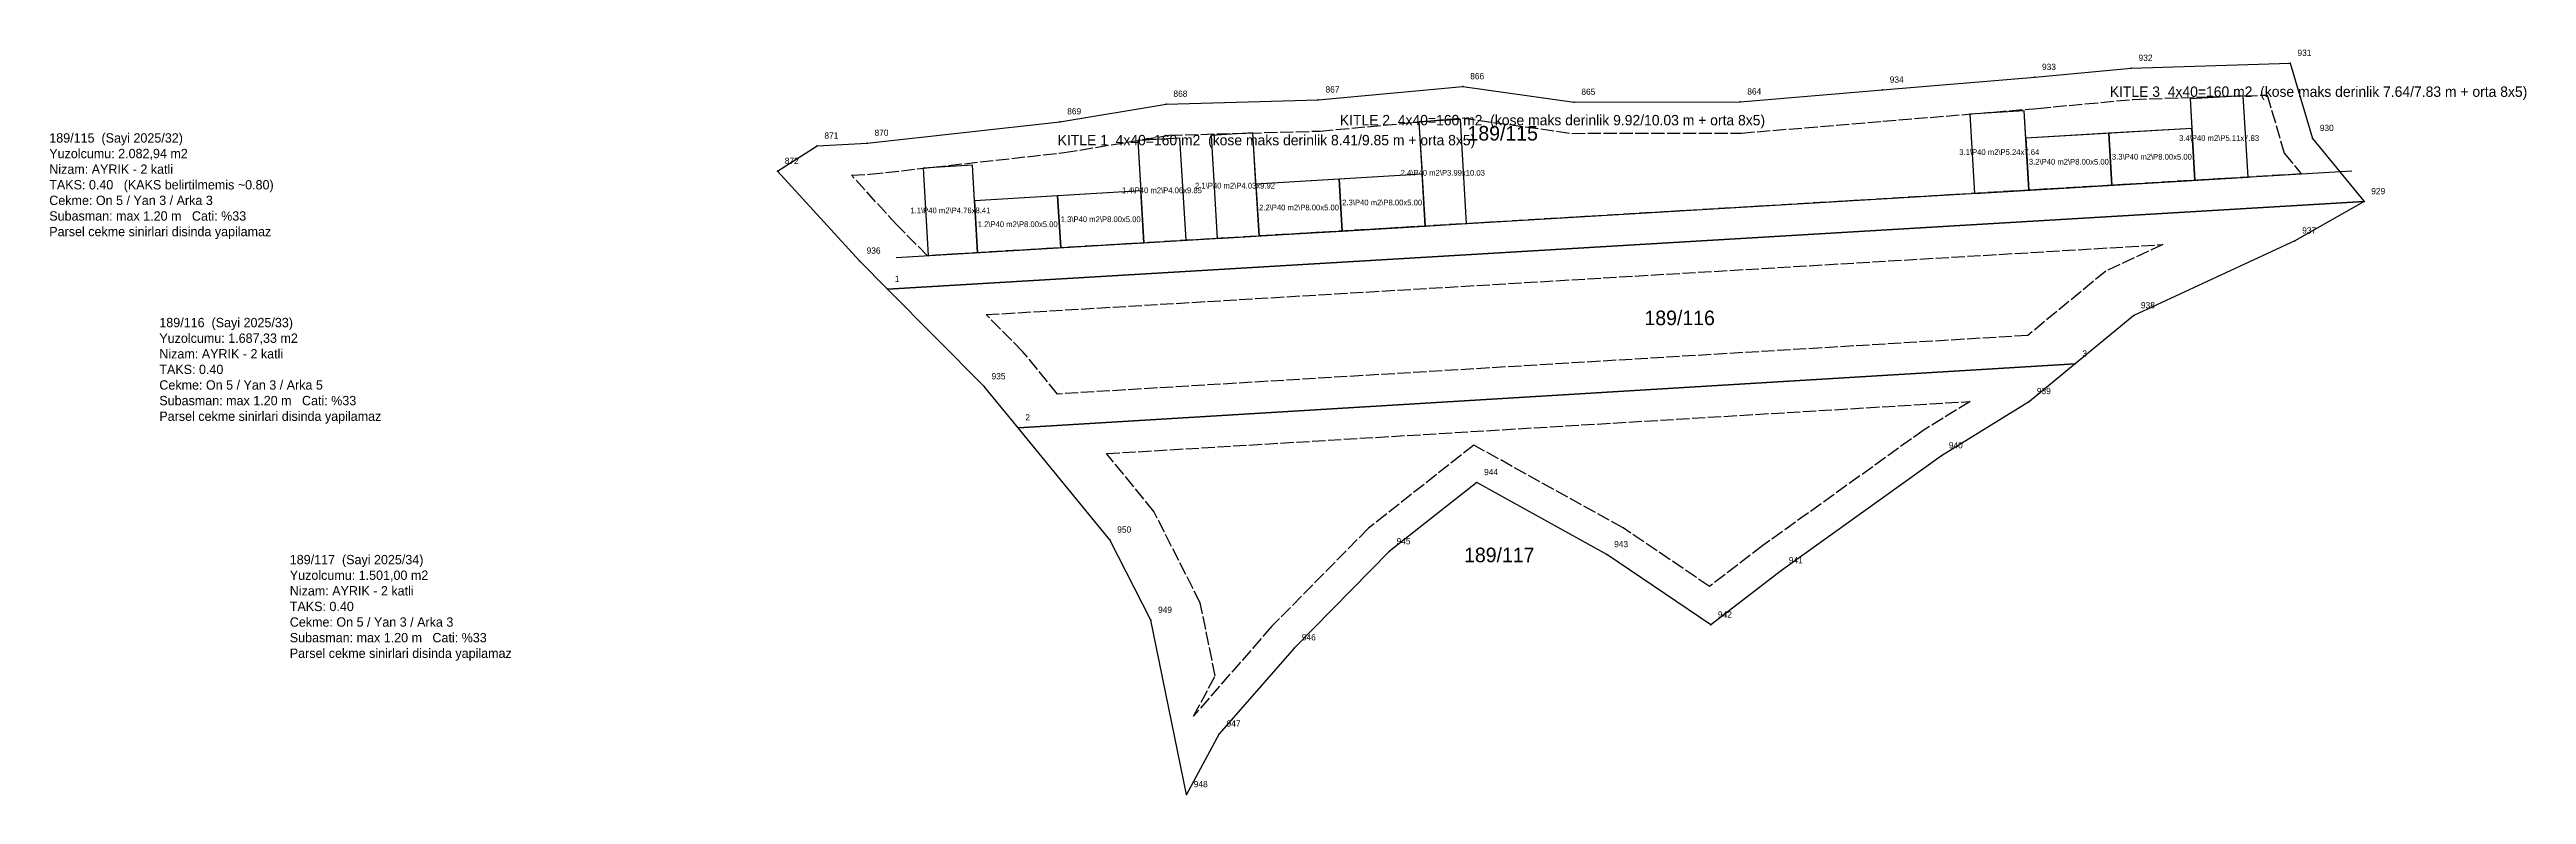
# Model space of a CAD drawing. Header units: metres. Extents: x 566327 to 566565, y 4178520 to 4178592.
import ezdxf
from ezdxf.enums import TextEntityAlignment as Align

# ---------------------------------------------------------------- set-up
doc = ezdxf.new("R2010")
doc.units = ezdxf.units.M
doc.linetypes.add('DASHED', pattern=[1.524, 1.27, -0.254])
for name, color, linetype in [('ADA_SINIR', 5, 'Continuous'), ('BINA_115', 1, 'Continuous'), ('BINA_NO_115', 7, 'Continuous'), ('CEKME_ASIMI_115', 1, 'Continuous'), ('CEKME_MESAFESI', 2, 'Continuous'), ('GUNEY_CEKME_115', 4, 'Continuous'), ('IMAR_NOTU', 4, 'Continuous'), ('KITLE_115', 6, 'Continuous'), ('NOKTA', 7, 'Continuous'), ('NOKTA_NO', 8, 'Continuous'), ('PARSEL_BOLME', 1, 'Continuous'), ('PARSEL_NO', 6, 'Continuous'), ('PARSEL_SINIR', 3, 'Continuous')]:
    doc.layers.add(name, color=color, linetype=linetype)

msp = doc.modelspace()

# ---------------------------------------------------------------- linework, layer by layer
at = {"layer": 'ADA_SINIR'}
msp.add_lwpolyline([(566396.58, 4178580.33), (566400.39, 4178582.76), (566405.21, 4178583.03), (566423.73, 4178585.09), (566433.94, 4178586.78), (566448.56, 4178587.19), (566462.47, 4178588.47), (566473.15, 4178586.97), (566489.1, 4178587), (566502.79, 4178588.14), (566517.43, 4178589.36), (566526.71, 4178590.24), (566541.99, 4178590.72), (566544.13, 4178583.49), (566549.08, 4178577.42), (566542.44, 4178573.64), (566526.94, 4178566.45), (566521.31, 4178561.81), (566516.94, 4178558.2), (566508.47, 4178552.98), (566493.09, 4178541.93), (566486.28, 4178536.71), (566476.3, 4178543.48), (566463.8, 4178550.41), (566455.39, 4178543.76), (566446.28, 4178534.52), (566439.05, 4178526.23), (566435.89, 4178520.41), (566432.46, 4178537.17), (566428.54, 4178544.88), (566419.7, 4178555.67), (566416.46, 4178559.62), (566407.16, 4178568.98), (566404.45, 4178571.7)], close=True, dxfattribs=at)
at = {"layer": 'BINA_115'}
for points in [[(566511.63, 4178578.2), (566516.86, 4178578.51), (566516.41, 4178586.14), (566511.18, 4178585.82)], [(566532.83, 4178579.46), (566537.93, 4178579.76), (566537.47, 4178587.58), (566532.37, 4178587.28)], [(566438.84, 4178573.87), (566442.87, 4178574.11), (566442.28, 4178584.01), (566438.25, 4178583.77)], [(566458.84, 4178575.06), (566462.82, 4178575.3), (566462.23, 4178585.31), (566458.24, 4178585.07)], [(566516.86, 4178578.51), (566524.85, 4178578.98), (566524.55, 4178583.98), (566516.56, 4178583.5)], [(566524.85, 4178578.98), (566532.83, 4178579.46), (566532.54, 4178584.45), (566524.55, 4178583.98)], [(566431.79, 4178573.45), (566435.85, 4178573.69), (566435.26, 4178583.52), (566431.21, 4178583.28)], [(566411.07, 4178572.22), (566415.82, 4178572.5), (566415.32, 4178580.9), (566410.58, 4178580.61)], [(566442.87, 4178574.11), (566450.85, 4178574.58), (566450.56, 4178579.57), (566442.57, 4178579.1)], [(566450.85, 4178574.58), (566458.84, 4178575.06), (566458.54, 4178580.05), (566450.56, 4178579.57)], [(566415.82, 4178572.5), (566423.81, 4178572.98), (566423.51, 4178577.97), (566415.53, 4178577.49)], [(566423.81, 4178572.98), (566431.79, 4178573.45), (566431.5, 4178578.44), (566423.51, 4178577.97)]]:
    msp.add_lwpolyline(points, close=True, dxfattribs=at)
at = {"layer": 'CEKME_ASIMI_115'}
for points in [[(566458.24, 4178585.07), (566458.32, 4178585.08), (566458.24, 4178585.07), (566458.24, 4178585.07)], [(566410.58, 4178580.61), (566410.67, 4178580.62), (566410.58, 4178580.61), (566410.58, 4178580.61)]]:
    msp.add_lwpolyline(points, close=True, dxfattribs=at)
at = {"layer": 'CEKME_MESAFESI', "linetype": 'DASHED'}
for points in [[(566405.46, 4178580.04), (566424.14, 4178582.12), (566434.23, 4178583.79), (566448.74, 4178584.19), (566462.4, 4178585.45), (566472.94, 4178583.97), (566489.23, 4178584), (566502.83, 4178585.13), (566517.7, 4178586.37), (566526.9, 4178587.24), (566539.77, 4178587.65), (566541.42, 4178582.06), (566543.05, 4178580.07), (566411, 4178572.21), (566408.07, 4178575.15), (566403.7, 4178579.94), (566405.46, 4178580.04)], [(566423.51, 4178558.91), (566420.17, 4178562.98), (566416.63, 4178566.54), (566529.75, 4178573.27), (566524.25, 4178570.72), (566516.76, 4178564.54), (566423.51, 4178558.91)], [(566486.17, 4178540.41), (566477.87, 4178546.04), (566463.51, 4178554), (566453.38, 4178546), (566444.08, 4178536.56), (566436.57, 4178527.95), (566438.66, 4178531.8), (566437.22, 4178538.83), (566432.75, 4178547.63), (566428.21, 4178553.18), (566511.21, 4178558.19), (566506.81, 4178555.48), (566491.3, 4178544.34), (566486.17, 4178540.41)]]:
    msp.add_lwpolyline(points, close=True, dxfattribs=at)
at = {"layer": 'GUNEY_CEKME_115'}
msp.add_line((566407.98, 4178572.03), (566547.9, 4178580.36), dxfattribs=at)
at = {"layer": 'KITLE_115'}
for points in [[(566511.63, 4178578.2), (566537.93, 4178579.76), (566537.47, 4178587.58), (566532.37, 4178587.28), (566532.54, 4178584.45), (566516.56, 4178583.5), (566516.41, 4178586.14), (566511.18, 4178585.82)], [(566438.84, 4178573.87), (566462.82, 4178575.3), (566462.23, 4178585.31), (566458.24, 4178585.07), (566458.54, 4178580.05), (566442.57, 4178579.1), (566442.28, 4178584.01), (566438.25, 4178583.77)], [(566411.07, 4178572.22), (566435.85, 4178573.69), (566435.26, 4178583.52), (566431.21, 4178583.28), (566431.5, 4178578.44), (566415.53, 4178577.49), (566415.32, 4178580.9), (566410.58, 4178580.61)]]:
    msp.add_lwpolyline(points, close=True, dxfattribs=at)
at = {"layer": 'NOKTA'}
for p in [(566462.47, 4178588.47), (566517.43, 4178589.36), (566526.71, 4178590.24), (566541.99, 4178590.72), (566433.94, 4178586.78), (566448.56, 4178587.19), (566473.15, 4178586.97), (566489.1, 4178587), (566502.79, 4178588.14), (566423.73, 4178585.09), (566400.39, 4178582.76), (566405.21, 4178583.03), (566544.13, 4178583.49), (566396.58, 4178580.33), (566549.08, 4178577.42), (566542.44, 4178573.64), (566404.45, 4178571.7), (566407.16, 4178568.98), (566526.94, 4178566.45), (566521.31, 4178561.81), (566416.46, 4178559.62), (566516.94, 4178558.2), (566419.7, 4178555.67), (566508.47, 4178552.98), (566463.8, 4178550.41), (566428.54, 4178544.88), (566455.39, 4178543.76), (566476.3, 4178543.48), (566493.09, 4178541.93), (566432.46, 4178537.17), (566486.28, 4178536.71), (566446.28, 4178534.52), (566439.05, 4178526.23), (566435.89, 4178520.41)]:
    msp.add_point(p, dxfattribs=at)
at = {"layer": 'PARSEL_BOLME'}
for p, q in [((566407.16, 4178568.98), (566549.08, 4178577.42)), ((566419.7, 4178555.67), (566521.31, 4178561.81))]:
    msp.add_line(p, q, dxfattribs=at)
at = {"layer": 'PARSEL_SINIR'}
for points in [[(566396.58, 4178580.33), (566400.39, 4178582.76), (566405.21, 4178583.03), (566423.73, 4178585.09), (566433.94, 4178586.78), (566448.56, 4178587.19), (566462.47, 4178588.47), (566473.15, 4178586.97), (566489.1, 4178587), (566502.79, 4178588.14), (566517.43, 4178589.36), (566526.71, 4178590.24), (566541.99, 4178590.72), (566544.13, 4178583.49), (566549.08, 4178577.42), (566407.16, 4178568.98), (566404.45, 4178571.7)], [(566407.16, 4178568.98), (566549.08, 4178577.42), (566542.44, 4178573.64), (566526.94, 4178566.45), (566521.31, 4178561.81), (566419.7, 4178555.67), (566416.46, 4178559.62)], [(566419.7, 4178555.67), (566521.31, 4178561.81), (566516.94, 4178558.2), (566508.47, 4178552.98), (566493.09, 4178541.93), (566486.28, 4178536.71), (566476.3, 4178543.48), (566463.8, 4178550.41), (566455.39, 4178543.76), (566446.28, 4178534.52), (566439.05, 4178526.23), (566435.89, 4178520.41), (566432.46, 4178537.17), (566428.54, 4178544.88)]]:
    msp.add_lwpolyline(points, close=True, dxfattribs=at)

# ---------------------------------------------------------------- texts
at = {"layer": 'BINA_NO_115'}
for s, p in [('KITLE 3  4x40=160 m2  (kose maks derinlik 7.64/7.83 m + orta 8x5)', (566524.64, 4178587.48)), ('KITLE 1  4x40=160 m2  (kose maks derinlik 8.41/9.85 m + orta 8x5)', (566423.51, 4178582.82)), ('KITLE 2  4x40=160 m2  (kose maks derinlik 9.92/10.03 m + orta 8x5)', (566450.63, 4178584.74))]:
    msp.add_text(s, height=1, dxfattribs=at).set_placement(p)
for s, p in [('3.4\\P40 m2\\P5.11x7.83', (566535.15, 4178583.52)), ('3.1\\P40 m2\\P5.24x7.64', (566514.02, 4178582.17)), ('3.2\\P40 m2\\P8.00x5.00', (566520.71, 4178581.24)), ('3.3\\P40 m2\\P8.00x5.00', (566528.69, 4178581.72)), ('2.1\\P40 m2\\P4.03x9.92', (566440.56, 4178578.94)), ('2.4\\P40 m2\\P3.99x10.03', (566460.53, 4178580.18)), ('1.1\\P40 m2\\P4.76x8.41', (566413.2, 4178576.56)), ('1.4\\P40 m2\\P4.06x9.85', (566433.53, 4178578.49)), ('2.2\\P40 m2\\P8.00x5.00', (566446.71, 4178576.84)), ('2.3\\P40 m2\\P8.00x5.00', (566454.7, 4178577.32)), ('1.2\\P40 m2\\P8.00x5.00', (566419.67, 4178575.23)), ('1.3\\P40 m2\\P8.00x5.00', (566427.65, 4178575.71))]:
    msp.add_text(s, height=0.55, dxfattribs=at).set_placement(p, align=Align.MIDDLE_CENTER)
at = {"layer": 'IMAR_NOTU', "char_height": 0.9, "width": 60, "attachment_point": 1}
for s, insert in [('189/115  (Sayi 2025/32)\\PYuzolcumu: 2.082,94 m2\\PNizam: AYRIK - 2 katli\\PTAKS: 0.40   (KAKS belirtilmemis ~0.80)\\PCekme: On 5 / Yan 3 / Arka 3\\PSubasman: max 1.20 m   Cati: %33\\PParsel cekme sinirlari disinda yapilamaz', (566326.58, 4178583.98)), ('189/116  (Sayi 2025/33)\\PYuzolcumu: 1.687,33 m2\\PNizam: AYRIK - 2 katli\\PTAKS: 0.40\\PCekme: On 5 / Yan 3 / Arka 5\\PSubasman: max 1.20 m   Cati: %33\\PParsel cekme sinirlari disinda yapilamaz', (566337.16, 4178566.23)), ('189/117  (Sayi 2025/34)\\PYuzolcumu: 1.501,00 m2\\PNizam: AYRIK - 2 katli\\PTAKS: 0.40\\PCekme: On 5 / Yan 3 / Arka 3\\PSubasman: max 1.20 m   Cati: %33\\PParsel cekme sinirlari disinda yapilamaz', (566349.7, 4178543.44))]:
    msp.add_mtext(s, dxfattribs=dict(at, insert=insert))
at = {"layer": 'NOKTA_NO'}
for s, p in [('932', (566527.41, 4178590.94)), ('931', (566542.69, 4178591.42)), ('867', (566449.26, 4178587.89)), ('866', (566463.17, 4178589.17)), ('934', (566503.49, 4178588.84)), ('933', (566518.13, 4178590.06)), ('869', (566424.43, 4178585.79)), ('868', (566434.64, 4178587.48)), ('865', (566473.85, 4178587.67)), ('864', (566489.8, 4178587.7)), ('871', (566401.09, 4178583.46)), ('870', (566405.91, 4178583.73)), ('930', (566544.83, 4178584.19)), ('872', (566397.28, 4178581.03)), ('929', (566549.78, 4178578.12)), ('937', (566543.14, 4178574.34)), ('936', (566405.15, 4178572.4)), ('1', (566407.86, 4178569.68)), ('938', (566527.64, 4178567.15)), ('3', (566522.01, 4178562.51)), ('935', (566417.16, 4178560.32)), ('939', (566517.64, 4178558.9)), ('2', (566420.4, 4178556.37)), ('940', (566509.17, 4178553.68)), ('944', (566464.5, 4178551.11)), ('950', (566429.24, 4178545.58)), ('945', (566456.09, 4178544.46)), ('943', (566477, 4178544.18)), ('941', (566493.79, 4178542.63)), ('949', (566433.16, 4178537.87)), ('942', (566486.98, 4178537.41)), ('946', (566446.98, 4178535.22)), ('947', (566439.75, 4178526.93)), ('948', (566436.59, 4178521.11))]:
    msp.add_text(s, height=0.6, dxfattribs=at).set_placement(p)
at = {"layer": 'PARSEL_NO'}
for s, p in [('189/115', (566466.29, 4178583.98)), ('189/116', (566483.3, 4178566.23)), ('189/117', (566465.96, 4178543.44))]:
    msp.add_text(s, height=1.4, dxfattribs=at).set_placement(p, align=Align.MIDDLE_CENTER)

doc.saveas('drawing.dxf')
